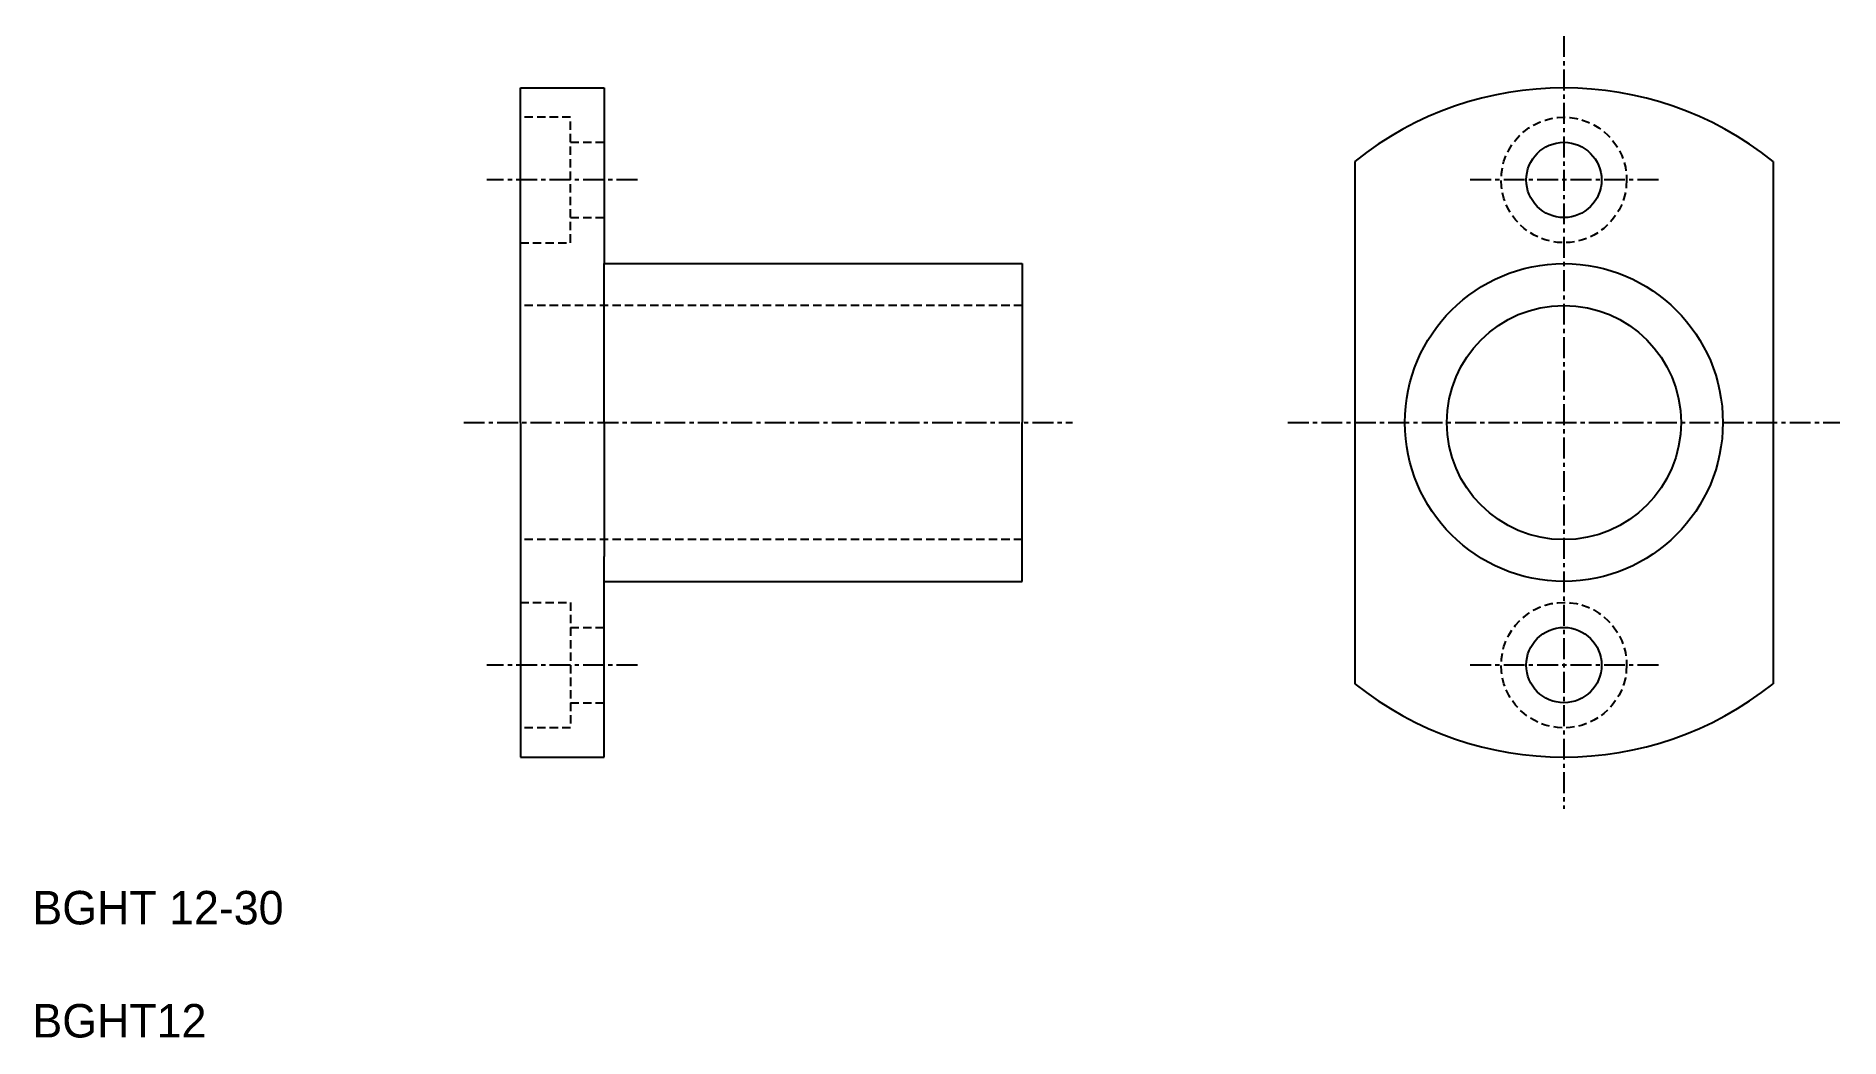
# Model space of a CAD drawing. Extents: x 46 to 154, y 48 to 108.
import ezdxf

# ---------------------------------------------------------------- set-up
doc = ezdxf.new("R2010")
doc.units = 0
doc.linetypes.add('CENTER', pattern=[2, 1.25, -0.25, 0.25, -0.25])
doc.linetypes.add('DASHED', pattern=[0.75, 0.5, -0.25])
doc.layers.get('0').update_dxf_attribs({"linetype": 'CONTINUOUS'})
doc.layers.add('CENTER', color=1, linetype='CENTER')

msp = doc.modelspace()

# ---------------------------------------------------------------- linework, layer by layer
at = {"color": 7, "linetype": 'CONTINUOUS'}
for p, q in [((75.12, 85.11), (75.12, 105.11)), ((75.12, 105.11), (80.12, 105.11)), ((80.12, 105.11), (80.12, 94.61)), ((125, 100.72), (125, 69.5)), ((150, 100.72), (150, 69.5)), ((80.12, 85.11), (80.12, 94.61)), ((80.12, 94.61), (105.12, 94.61)), ((105.12, 94.61), (105.12, 85.11)), ((75.12, 85.11), (75.12, 91.11)), ((75.12, 85.11), (75.12, 65.11)), ((80.12, 85.11), (80.12, 77.11)), ((105.12, 75.61), (105.12, 85.11)), ((80.12, 65.11), (80.12, 77.11)), ((80.12, 75.61), (105.12, 75.61)), ((75.12, 65.11), (80.12, 65.11))]:
    msp.add_line(p, q, dxfattribs=at)
at = {"color": 3, "linetype": 'DASHED'}
for p, q in [((78.12, 103.36), (75.12, 103.36)), ((78.12, 95.86), (78.12, 103.36)), ((78.12, 101.86), (80.12, 101.86)), ((78.12, 97.36), (80.12, 97.36)), ((75.12, 95.86), (78.12, 95.86)), ((105.12, 92.11), (75.12, 92.11)), ((105.12, 78.11), (75.12, 78.11)), ((75.12, 74.36), (78.12, 74.36)), ((78.12, 74.36), (78.12, 66.86)), ((78.12, 72.86), (80.12, 72.86)), ((78.12, 68.36), (80.12, 68.36)), ((78.12, 66.86), (75.12, 66.86))]:
    msp.add_line(p, q, dxfattribs=at)
for centre in [(137.5, 99.61), (137.5, 70.61)]:
    msp.add_circle(centre, 3.75, dxfattribs=at)
at = {"color": 7, "linetype": 'CONTINUOUS'}
for centre, radius in [((137.5, 99.61), 2.25), ((137.5, 85.11), 9.5), ((137.5, 85.11), 7), ((137.5, 70.61), 2.25)]:
    msp.add_circle(centre, radius, dxfattribs=at)
for start, end in [(51.3178, 128.6822), (231.3178, 308.6822)]:
    msp.add_arc((137.5, 85.11), 20, start, end, dxfattribs=at)
at = {"layer": 'CENTER', "color": 1, "linetype": 'CENTER'}
for p, q in [((137.5, 108.21), (137.5, 62.01)), ((82.12, 99.61), (73.12, 99.61)), ((143.15, 99.61), (131.85, 99.61)), ((71.73, 85.11), (108.12, 85.11)), ((121, 85.11), (154, 85.11)), ((82.12, 70.61), (73.12, 70.61)), ((143.15, 70.61), (131.85, 70.61))]:
    msp.add_line(p, q, dxfattribs=at)

# ---------------------------------------------------------------- texts
at = {"color": 7, "linetype": 'CONTINUOUS'}
for s, p in [('BGHT 12-30', (45.95, 55.11)), ('BGHT12', (45.95, 48.35))]:
    msp.add_text(s, height=2, dxfattribs=at).set_placement(p)

doc.saveas('drawing.dxf')
